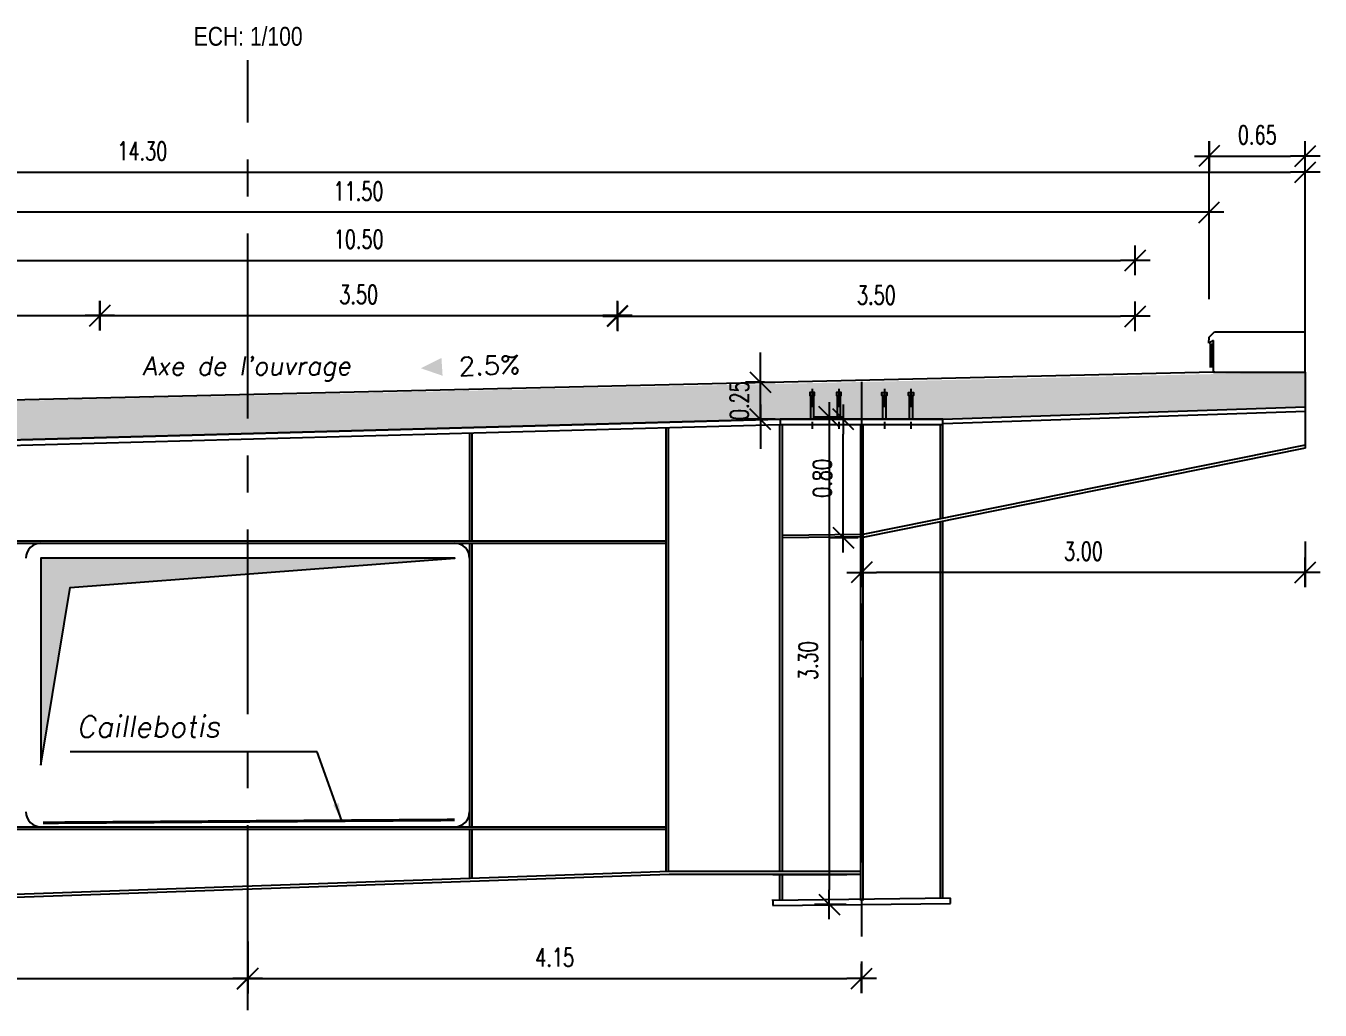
# Model space of a CAD drawing. Header units: metres. Extents: x -697843 to 22159, y -46191 to 9548.
# Drawn here: x -63481.02 to -63472.27, y -23178.22 to -23171.57 of the extents above; entities that cross this region are included whole.
import ezdxf
from ezdxf.enums import TextEntityAlignment as Align

# ---------------------------------------------------------------- set-up
doc = ezdxf.new("R2010")
doc.units = ezdxf.units.M
for name, pattern in [('CACHE', [9.525, 6.35, -3.175]), ('CENTER', [2, 1.25, -0.25, 0.25, -0.25]), ('DASHED2', [0.375, 0.25, -0.125])]:
    doc.linetypes.add(name, pattern=pattern)
doc.layers.get('Defpoints').update_dxf_attribs({"color": 9})
for name, color, linetype in [('AXE', 1, 'CENTER'), ('Coffrage', 3, 'Continuous'), ('COTATION', 9, 'Continuous'), ('HACHURE', 8, 'Continuous'), ('OA_Coffrage2', 7, 'Continuous'), ('OA_Cotations', 7, 'Continuous'), ('POTEAU', 1, 'Continuous'), ('POUTRELLE', 5, 'Continuous'), ('S-TEXT', 6, 'Continuous'), ('sb-cote100', 1, 'Continuous'), ('Texte', 7, 'Continuous')]:
    doc.layers.add(name, color=color, linetype=linetype)
doc.layers.add('COT50', color=8, linetype='Continuous', lineweight=15)
doc.layers.add('S-EXE-TEXT', color=7, linetype='Continuous', lineweight=25)
doc.layers.get('0').off()
doc.styles.add('COTE1-100', font='romans.shx', dxfattribs={"width": 0.7, "height": 0.25})
doc.styles.add('D35-50', font='arial.ttf', dxfattribs={"width": 0.8, "height": 0.175})
doc.styles.add('R-S', font='romans.shx', dxfattribs={"width": 0.8})
doc.styles.add('text-s-1-50', font='romans.shx', dxfattribs={"width": 0.7, "height": 0.125})
doc.dimstyles.new('1-50', dxfattribs={"dimtxt": 0.12, "dimasz": 0.12, "dimexe": 0.04, "dimexo": 0, "dimgap": 0.05, "dimtad": 1, "dimzin": 5, "dimdsep": 46, "dimtxsty": 'R-S', "dimcen": 0, "dimclrd": 1, "dimclre": 1, "dimclrt": 2, "dimaunit": 2, "dimadec": 0, "dimazin": 0, "dimtfac": 1, "dimtmove": 2, "dimatfit": 3, "dimfxl": 0.1, "dimfxlon": 1, "dimtolj": 1, "dimtzin": 13, "dimarcsym": 0})
doc.dimstyles.new('COT-OBLIQUES-1_100', dxfattribs={"dimtxt": 0.25, "dimasz": 0.1, "dimexe": 0.1, "dimexo": 0.1, "dimgap": 0.125, "dimtad": 1, "dimzin": 0, "dimdsep": 46, "dimtxsty": 'COTE1-100', "dimblk1": 'MARQUE', "dimblk2": 'MARQUE', "dimsah": 1, "dimcen": 5, "dimdle": 2, "dimclrd": 9, "dimclre": 9, "dimaunit": 2, "dimadec": 0, "dimazin": 0, "dimtfac": 1, "dimtix": 1, "dimtmove": 0, "dimatfit": 3, "dimldrblk": 'MARQUE', "dimfxl": 1, "dimtolj": 1, "dimtzin": 0, "dimarcsym": 0})

# ---------------------------------------------------------------- blocks, each defined once
blk = doc.blocks.new('MARQUE')
for p, q in [((0, -1), (0, 1)), ((1, 0), (-1, 0)), ((-0.707, -0.707), (0.707, 0.707))]:
    blk.add_line(p, q)
blk = doc.blocks.new('*D119')
at = {"layer": 'Defpoints', "color": 0, "transparency": 16777216}
for p in [(-63472.3746, -23172.5538), (-63486.6745, -23173.7946), (-63472.3746, -23174.003)]:
    blk.add_point(p, dxfattribs=at)
at = {"layer": 'OA_Cotations', "color": 9, "lineweight": -2, "transparency": 16777216}
for p, q in [((-63486.6745, -23173.6946), (-63486.6745, -23172.4538)), ((-63472.3746, -23173.903), (-63472.3746, -23172.4538)), ((-63486.5745, -23172.5538), (-63472.4746, -23172.5538))]:
    blk.add_line(p, q, dxfattribs=at)
at = {"layer": 'OA_Cotations', "color": 9, "lineweight": -2, "transparency": 16777216, "xscale": 0.1, "yscale": 0.1, "zscale": 0.1, "rotation": 180}
blk.add_blockref('MARQUE', (-63486.6745, -23172.5538), dxfattribs=at)
at = {"layer": 'OA_Cotations', "color": 9, "lineweight": -2, "transparency": 16777216, "xscale": 0.1, "yscale": 0.1, "zscale": 0.1}
blk.add_blockref('MARQUE', (-63472.3746, -23172.5538), dxfattribs=at)
at = {"layer": 'OA_Cotations', "color": 9, "transparency": 16777216, "insert": (-63480.2377, -23172.4113), "char_height": 0.125, "attachment_point": 5, "style": 'text-s-1-50'}
blk.add_mtext('\\A1;14.30', dxfattribs=at)
blk = doc.blocks.new('*D147')
at = {"layer": 'Defpoints', "color": 0, "transparency": 16777216}
for p in [(-63476.0585, -23173.9739), (-63475.9303, -23173.9739), (-63475.9244, -23174.2242)]:
    blk.add_point(p, dxfattribs=at)
at = {"layer": 'OA_Cotations', "color": 9, "lineweight": -2, "transparency": 16777216}
for p, q in [((-63476.0585, -23173.8739), (-63476.0585, -23173.7739)), ((-63476.0303, -23173.9739), (-63476.1585, -23173.9739)), ((-63476.0585, -23174.2242), (-63476.0585, -23173.9739)), ((-63476.0244, -23174.2242), (-63476.1585, -23174.2242)), ((-63476.0585, -23174.3242), (-63476.0585, -23174.4242))]:
    blk.add_line(p, q, dxfattribs=at)
at = {"layer": 'OA_Cotations', "color": 9, "lineweight": -2, "transparency": 16777216, "xscale": 0.1, "yscale": 0.1, "zscale": 0.1}
for p, rotation in [((-63476.0585, -23173.9739), 270), ((-63476.0585, -23174.2242), 90)]:
    blk.add_blockref('MARQUE', p, dxfattribs=dict(at, rotation=rotation))
at = {"layer": 'OA_Cotations', "color": 9, "transparency": 16777216, "insert": (-63476.201, -23174.099), "char_height": 0.125, "attachment_point": 5, "rotation": 90, "style": 'text-s-1-50'}
blk.add_mtext('\\A1;0.25', dxfattribs=at)
blk = doc.blocks.new('*D149')
at = {"layer": 'Defpoints', "color": 0, "transparency": 16777216}
for p in [(-63472.3746, -23174.9499), (-63475.3744, -23175.2594), (-63475.3744, -23175.3206)]:
    blk.add_point(p, dxfattribs=at)
at = {"layer": 'OA_Cotations', "color": 9, "lineweight": -2, "transparency": 16777216}
for p, q in [((-63472.3746, -23175.0499), (-63472.3746, -23175.3594)), ((-63475.3744, -23175.2206), (-63475.3744, -23175.1594)), ((-63472.4746, -23175.2594), (-63475.2744, -23175.2594))]:
    blk.add_line(p, q, dxfattribs=at)
at = {"layer": 'OA_Cotations', "color": 9, "lineweight": -2, "transparency": 16777216, "xscale": 0.1, "yscale": 0.1, "zscale": 0.1, "rotation": 180}
blk.add_blockref('MARQUE', (-63475.3744, -23175.2594), dxfattribs=at)
at = {"layer": 'OA_Cotations', "color": 9, "lineweight": -2, "transparency": 16777216, "xscale": 0.1, "yscale": 0.1, "zscale": 0.1}
blk.add_blockref('MARQUE', (-63472.3746, -23175.2594), dxfattribs=at)
at = {"layer": 'OA_Cotations', "color": 9, "transparency": 16777216, "insert": (-63473.8745, -23175.1169), "char_height": 0.125, "attachment_point": 5, "style": 'text-s-1-50'}
blk.add_mtext('\\A1;3.00', dxfattribs=at)
blk = doc.blocks.new('*D150')
at = {"layer": 'Defpoints', "color": 0, "transparency": 16777216}
for p in [(-63475.498, -23174.2242), (-63475.3744, -23174.2242), (-63475.3664, -23175.0242)]:
    blk.add_point(p, dxfattribs=at)
at = {"layer": 'OA_Cotations', "color": 9, "lineweight": -2, "transparency": 16777216}
for p, q in [((-63475.4744, -23174.2242), (-63475.598, -23174.2242)), ((-63475.498, -23174.9242), (-63475.498, -23174.3242)), ((-63475.4664, -23175.0242), (-63475.598, -23175.0242))]:
    blk.add_line(p, q, dxfattribs=at)
at = {"layer": 'OA_Cotations', "color": 9, "lineweight": -2, "transparency": 16777216, "xscale": 0.1, "yscale": 0.1, "zscale": 0.1}
for p, rotation in [((-63475.498, -23174.2242), 90), ((-63475.498, -23175.0242), 270)]:
    blk.add_blockref('MARQUE', p, dxfattribs=dict(at, rotation=rotation))
at = {"layer": 'OA_Cotations', "color": 9, "transparency": 16777216, "insert": (-63475.6405, -23174.6242), "char_height": 0.125, "attachment_point": 5, "rotation": 90, "style": 'text-s-1-50'}
blk.add_mtext('\\A1;0.80', dxfattribs=at)
blk = doc.blocks.new('*D234')
at = {"layer": 'Defpoints', "color": 0, "transparency": 16777216}
for p in [(-63480.5246, -23173.4291), (-63480.5246, -23173.5239), (-63484.0246, -23174.0271)]:
    blk.add_point(p, dxfattribs=at)
at = {"layer": 'OA_Cotations', "color": 9, "lineweight": -2, "transparency": 16777216}
for p, q in [((-63484.0246, -23173.9271), (-63484.0246, -23173.4239)), ((-63483.9246, -23173.5239), (-63480.6246, -23173.5239)), ((-63480.5246, -23173.5291), (-63480.5246, -23173.6239))]:
    blk.add_line(p, q, dxfattribs=at)
at = {"layer": 'OA_Cotations', "color": 9, "lineweight": -2, "transparency": 16777216, "xscale": 0.1, "yscale": 0.1, "zscale": 0.1, "rotation": 180}
blk.add_blockref('MARQUE', (-63484.0246, -23173.5239), dxfattribs=at)
at = {"layer": 'OA_Cotations', "color": 9, "lineweight": -2, "transparency": 16777216, "xscale": 0.1, "yscale": 0.1, "zscale": 0.1}
blk.add_blockref('MARQUE', (-63480.5246, -23173.5239), dxfattribs=at)
at = {"layer": 'OA_Cotations', "color": 9, "transparency": 16777216, "insert": (-63482.2746, -23173.3814), "char_height": 0.125, "attachment_point": 5, "style": 'text-s-1-50'}
blk.add_mtext('\\A1;3.50', dxfattribs=at)
blk = doc.blocks.new('*D235')
at = {"layer": 'Defpoints', "color": 0, "transparency": 16777216}
for p in [(-63480.5246, -23173.3977), (-63477.0246, -23173.3977), (-63477.0246, -23173.5239)]:
    blk.add_point(p, dxfattribs=at)
at = {"layer": 'OA_Cotations', "color": 9, "lineweight": -2, "transparency": 16777216}
for p, q in [((-63480.5246, -23173.4977), (-63480.5246, -23173.6239)), ((-63477.0246, -23173.4977), (-63477.0246, -23173.6239)), ((-63480.4246, -23173.5239), (-63477.1246, -23173.5239))]:
    blk.add_line(p, q, dxfattribs=at)
at = {"layer": 'OA_Cotations', "color": 9, "lineweight": -2, "transparency": 16777216, "xscale": 0.1, "yscale": 0.1, "zscale": 0.1, "rotation": 180}
blk.add_blockref('MARQUE', (-63480.5246, -23173.5239), dxfattribs=at)
at = {"layer": 'OA_Cotations', "color": 9, "lineweight": -2, "transparency": 16777216, "xscale": 0.1, "yscale": 0.1, "zscale": 0.1}
blk.add_blockref('MARQUE', (-63477.0246, -23173.5239), dxfattribs=at)
at = {"layer": 'OA_Cotations', "color": 9, "transparency": 16777216, "insert": (-63478.7746, -23173.3814), "char_height": 0.125, "attachment_point": 5, "style": 'text-s-1-50'}
blk.add_mtext('\\A1;3.50', dxfattribs=at)
blk = doc.blocks.new('*D236')
at = {"layer": 'Defpoints', "color": 0, "transparency": 16777216}
for p in [(-63473.5246, -23173.5279), (-63477.0246, -23173.6242), (-63473.5246, -23173.6242)]:
    blk.add_point(p, dxfattribs=at)
at = {"layer": 'OA_Cotations', "color": 9, "lineweight": -2, "transparency": 16777216}
for p, q in [((-63477.0246, -23173.5242), (-63477.0246, -23173.4279)), ((-63473.5246, -23173.5242), (-63473.5246, -23173.4279)), ((-63476.9246, -23173.5279), (-63473.6246, -23173.5279))]:
    blk.add_line(p, q, dxfattribs=at)
at = {"layer": 'OA_Cotations', "color": 9, "lineweight": -2, "transparency": 16777216, "xscale": 0.1, "yscale": 0.1, "zscale": 0.1, "rotation": 180}
blk.add_blockref('MARQUE', (-63477.0246, -23173.5279), dxfattribs=at)
at = {"layer": 'OA_Cotations', "color": 9, "lineweight": -2, "transparency": 16777216, "xscale": 0.1, "yscale": 0.1, "zscale": 0.1}
blk.add_blockref('MARQUE', (-63473.5246, -23173.5279), dxfattribs=at)
at = {"layer": 'OA_Cotations', "color": 9, "transparency": 16777216, "insert": (-63475.2746, -23173.3854), "char_height": 0.125, "attachment_point": 5, "style": 'text-s-1-50'}
blk.add_mtext('\\A1;3.50', dxfattribs=at)
blk = doc.blocks.new('*D238')
at = {"layer": 'Defpoints', "color": 0, "transparency": 16777216}
for p in [(-63473.5246, -23173.1503), (-63473.5246, -23173.2773), (-63484.0246, -23173.6577)]:
    blk.add_point(p, dxfattribs=at)
at = {"layer": 'OA_Cotations', "color": 9, "lineweight": -2, "transparency": 16777216}
for p, q in [((-63484.0246, -23173.5577), (-63484.0246, -23173.0503)), ((-63473.5246, -23173.1773), (-63473.5246, -23173.0503)), ((-63483.9246, -23173.1503), (-63473.6246, -23173.1503))]:
    blk.add_line(p, q, dxfattribs=at)
at = {"layer": 'OA_Cotations', "color": 9, "lineweight": -2, "transparency": 16777216, "xscale": 0.1, "yscale": 0.1, "zscale": 0.1, "rotation": 180}
blk.add_blockref('MARQUE', (-63484.0246, -23173.1503), dxfattribs=at)
at = {"layer": 'OA_Cotations', "color": 9, "lineweight": -2, "transparency": 16777216, "xscale": 0.1, "yscale": 0.1, "zscale": 0.1}
blk.add_blockref('MARQUE', (-63473.5246, -23173.1503), dxfattribs=at)
at = {"layer": 'OA_Cotations', "color": 9, "transparency": 16777216, "insert": (-63478.7746, -23173.0078), "char_height": 0.125, "attachment_point": 5, "style": 'text-s-1-50'}
blk.add_mtext('\\A1;10.50', dxfattribs=at)
blk = doc.blocks.new('*D237')
at = {"layer": 'Defpoints', "color": 0, "transparency": 16777216}
for p in [(-63484.5269, -23172.8252), (-63473.0246, -23172.8575), (-63484.5269, -23173.4165)]:
    blk.add_point(p, dxfattribs=at)
at = {"layer": 'OA_Cotations', "color": 9, "lineweight": -2, "transparency": 16777216}
for p, q in [((-63484.5269, -23173.3165), (-63484.5269, -23172.7252)), ((-63473.0246, -23172.7575), (-63473.0246, -23172.7252)), ((-63473.1246, -23172.8252), (-63484.4269, -23172.8252))]:
    blk.add_line(p, q, dxfattribs=at)
at = {"layer": 'OA_Cotations', "color": 9, "lineweight": -2, "transparency": 16777216, "xscale": 0.1, "yscale": 0.1, "zscale": 0.1, "rotation": 180}
blk.add_blockref('MARQUE', (-63484.5269, -23172.8252), dxfattribs=at)
at = {"layer": 'OA_Cotations', "color": 9, "lineweight": -2, "transparency": 16777216, "xscale": 0.1, "yscale": 0.1, "zscale": 0.1}
blk.add_blockref('MARQUE', (-63473.0246, -23172.8252), dxfattribs=at)
at = {"layer": 'OA_Cotations', "color": 9, "transparency": 16777216, "insert": (-63478.7757, -23172.6827), "char_height": 0.125, "attachment_point": 5, "style": 'text-s-1-50'}
blk.add_mtext('\\A1;11.50', dxfattribs=at)
blk = doc.blocks.new('*D242')
at = {"layer": 'Defpoints', "color": 0, "transparency": 16777216}
for p in [(-63479.5246, -23177.6552), (-63475.3744, -23177.7909), (-63475.3744, -23178.005)]:
    blk.add_point(p, dxfattribs=at)
at = {"layer": 'OA_Cotations', "color": 9, "lineweight": -2, "transparency": 16777216}
for p, q in [((-63479.5246, -23177.7552), (-63479.5246, -23178.105)), ((-63475.3744, -23177.8909), (-63475.3744, -23178.105)), ((-63479.4246, -23178.005), (-63475.4744, -23178.005))]:
    blk.add_line(p, q, dxfattribs=at)
at = {"layer": 'OA_Cotations', "color": 9, "lineweight": -2, "transparency": 16777216, "xscale": 0.1, "yscale": 0.1, "zscale": 0.1, "rotation": 180}
blk.add_blockref('MARQUE', (-63479.5246, -23178.005), dxfattribs=at)
at = {"layer": 'OA_Cotations', "color": 9, "lineweight": -2, "transparency": 16777216, "xscale": 0.1, "yscale": 0.1, "zscale": 0.1}
blk.add_blockref('MARQUE', (-63475.3744, -23178.005), dxfattribs=at)
at = {"layer": 'OA_Cotations', "color": 9, "transparency": 16777216, "insert": (-63477.4495, -23177.8625), "char_height": 0.125, "attachment_point": 5, "style": 'text-s-1-50'}
blk.add_mtext('\\A1;4.15', dxfattribs=at)
blk = doc.blocks.new('*D243')
at = {"layer": 'Defpoints', "color": 0, "transparency": 16777216}
for p in [(-63479.5246, -23177.6694), (-63479.5246, -23178.0062), (-63483.6746, -23178.0519)]:
    blk.add_point(p, dxfattribs=at)
at = {"layer": 'OA_Cotations', "color": 9, "lineweight": -2, "transparency": 16777216}
for p, q in [((-63479.5246, -23177.7694), (-63479.5246, -23178.1062)), ((-63483.6746, -23177.9519), (-63483.6746, -23177.9062)), ((-63483.5746, -23178.0062), (-63479.6246, -23178.0062))]:
    blk.add_line(p, q, dxfattribs=at)
at = {"layer": 'OA_Cotations', "color": 9, "lineweight": -2, "transparency": 16777216, "xscale": 0.1, "yscale": 0.1, "zscale": 0.1, "rotation": 180}
blk.add_blockref('MARQUE', (-63483.6746, -23178.0062), dxfattribs=at)
at = {"layer": 'OA_Cotations', "color": 9, "lineweight": -2, "transparency": 16777216, "xscale": 0.1, "yscale": 0.1, "zscale": 0.1}
blk.add_blockref('MARQUE', (-63479.5246, -23178.0062), dxfattribs=at)
at = {"layer": 'OA_Cotations', "color": 9, "transparency": 16777216, "insert": (-63481.5996, -23177.8637), "char_height": 0.125, "attachment_point": 5, "style": 'text-s-1-50'}
blk.add_mtext('\\A1;4.15', dxfattribs=at)
blk = doc.blocks.new('*D247')
at = {"layer": 'Defpoints', "color": 0, "transparency": 16777216}
for p in [(-63472.3746, -23172.4449), (-63472.3746, -23173.4779), (-63473.0246, -23173.5135)]:
    blk.add_point(p, dxfattribs=at)
at = {"layer": 'OA_Cotations', "color": 9, "lineweight": -2, "transparency": 16777216}
for p, q in [((-63473.0246, -23173.4135), (-63473.0246, -23172.3449)), ((-63472.3746, -23173.3779), (-63472.3746, -23172.3449)), ((-63472.9246, -23172.4449), (-63472.4746, -23172.4449))]:
    blk.add_line(p, q, dxfattribs=at)
at = {"layer": 'OA_Cotations', "color": 9, "lineweight": -2, "transparency": 16777216, "xscale": 0.1, "yscale": 0.1, "zscale": 0.1, "rotation": 180}
blk.add_blockref('MARQUE', (-63473.0246, -23172.4449), dxfattribs=at)
at = {"layer": 'OA_Cotations', "color": 9, "lineweight": -2, "transparency": 16777216, "xscale": 0.1, "yscale": 0.1, "zscale": 0.1}
blk.add_blockref('MARQUE', (-63472.3746, -23172.4449), dxfattribs=at)
at = {"layer": 'OA_Cotations', "color": 9, "transparency": 16777216, "insert": (-63472.6996, -23172.3024), "char_height": 0.125, "attachment_point": 5, "style": 'text-s-1-50'}
blk.add_mtext('\\A1;0.65', dxfattribs=at)
blk = doc.blocks.new('*D248')
at = {"layer": 'Defpoints', "color": 0, "transparency": 16777216}
for p in [(-63475.7236, -23174.2092), (-63475.593, -23177.5047), (-63475.3778, -23177.5047)]:
    blk.add_point(p, dxfattribs=at)
at = {"layer": 'OA_Cotations', "color": 9, "lineweight": -2, "transparency": 16777216}
for p, q in [((-63475.6236, -23174.2092), (-63475.493, -23174.2092)), ((-63475.593, -23174.3092), (-63475.593, -23177.4047)), ((-63475.4778, -23177.5047), (-63475.693, -23177.5047))]:
    blk.add_line(p, q, dxfattribs=at)
at = {"layer": 'OA_Cotations', "color": 9, "lineweight": -2, "transparency": 16777216, "xscale": 0.1, "yscale": 0.1, "zscale": 0.1}
for p, rotation in [((-63475.593, -23174.2092), 90), ((-63475.593, -23177.5047), 270)]:
    blk.add_blockref('MARQUE', p, dxfattribs=dict(at, rotation=rotation))
at = {"layer": 'OA_Cotations', "color": 9, "transparency": 16777216, "insert": (-63475.7355, -23175.857), "char_height": 0.125, "attachment_point": 5, "rotation": 90, "style": 'text-s-1-50'}
blk.add_mtext('\\A1;3.30', dxfattribs=at)

msp = doc.modelspace()

# ---------------------------------------------------------------- hatches: boundary and pattern name
at = {"layer": 'COT50'}
h = msp.add_hatch(dxfattribs=at)
h.set_pattern_fill('AR-CONC', color=256, scale=0.001)
h.set_pattern_definition([(50, (-63480.12458, -23178.76912), (0.1821847, -0.015939), [0.01905, -0.20955]), (355, (-63480.12458, -23178.76912), (-0.0352434, 0.191057), [0.01524, -0.1676406]), (100.4514, (-63480.1094, -23178.77044), (0.1469412, 0.1751178), [0.01619, -0.1780902]), (46.1842, (-63480.12458, -23178.71832), (0.271079, -0.0420423), [0.028575, -0.314325]), (96.6356, (-63480.102, -23178.72182), (0.237404, 0.247426), [0.024285, -0.267136]), (351.184, (-63480.12458, -23178.71832), (0.237404, 0.247426), [0.02286, -0.25146]), (21, (-63480.09918, -23178.73102), (0.1516144, -0.1022652), [0.01905, -0.20955]), (326, (-63480.09918, -23178.73102), (0.061802, 0.184188), [0.01524, -0.16764]), (71.4514, (-63480.08654, -23178.73954), (0.2134164, 0.0819228), [0.01619, -0.17809]), (37.5, (-63480.12458, -23178.769116), (0.0030886, 0.08455504), [0, -0.165608, 0, -0.17018, 0, -0.168275]), (7.5, (-63480.12458, -23178.76912), (0.0668197, 0.1001806), [0, -0.097028, 0, -0.161798, 0, -0.064135]), (327.5, (-63480.18122, -23178.769116), (0.1355906, -0.00572874), [0, -0.0635, 0, -0.19812, 0, -0.26289]), (317.5, (-63480.20662, -23178.76912), (0.1481292, 0.0254265), [0, -0.08255, 0, -0.131572, 0, -0.18669])])
h.paths.add_polyline_path([(-63486.67458, -23174.22409), (-63486.67458, -23174.47583), (-63484.22811, -23174.41975), (-63483.12811, -23174.41975), (-63475.92544, -23174.22418), (-63474.82544, -23174.22418), (-63472.37458, -23174.13948), (-63472.37458, -23173.90533)])
at = {"layer": 'HACHURE'}
h = msp.add_hatch(color=8, dxfattribs=at)
h.dxf.hatch_style = 1
h.paths.add_polyline_path([(-63480.92458, -23176.56246), (-63480.72458, -23175.36246), (-63478.12458, -23175.16246), (-63480.92458, -23175.16246)])

# ---------------------------------------------------------------- linework, layer by layer
at = {"layer": 'AXE', "color": 9}
for p, q in [((-63479.52458, -23178.21887), (-63479.52458, -23171.79686)), ((-63475.37444, -23173.97054), (-63475.37444, -23177.82315))]:
    msp.add_line(p, q, dxfattribs=at)
at = {"layer": 'Coffrage', "color": 8}
for p, q in [((-63473.02592, -23173.71094), (-63473.02458, -23173.66872)), ((-63473.02458, -23173.66872), (-63472.98903, -23173.63317)), ((-63472.98903, -23173.63317), (-63472.37458, -23173.63317)), ((-63472.37458, -23173.90533), (-63472.37458, -23173.63317)), ((-63472.99592, -23173.69094), (-63473.02592, -23173.71094)), ((-63472.99458, -23173.90556), (-63472.99592, -23173.69094)), ((-63472.986, -23173.90533), (-63472.99458, -23173.90533))]:
    msp.add_line(p, q, dxfattribs=at)
at = {"layer": 'Coffrage', "color": 4}
for p, q in [((-63472.99458, -23173.90556), (-63486.67458, -23174.22409)), ((-63472.99458, -23173.90533), (-63472.37458, -23173.90533)), ((-63472.37458, -23173.90533), (-63472.37458, -23174.13948)), ((-63474.82444, -23174.22418), (-63472.37458, -23174.13948)), ((-63475.92444, -23174.22418), (-63483.12811, -23174.41965)), ((-63474.82444, -23174.22418), (-63475.92444, -23174.22418))]:
    msp.add_line(p, q, dxfattribs=at)
at = {"layer": 'HACHURE'}
msp.add_line((-63475.97444, -23177.47682), (-63475.97444, -23177.47182), dxfattribs=at)
at = {"layer": 'HACHURE', "color": 9}
msp.add_lwpolyline([(-63480.92458, -23176.56246), (-63480.72458, -23175.36246), (-63478.12458, -23175.16246), (-63480.92458, -23175.16246)], close=True, dxfattribs=at)
at = {"layer": 'OA_Coffrage2', "color": 8}
for points in [[(-63475.71919, -23174.06418), (-63475.71919, -23174.22418), (-63475.69719, -23174.22418), (-63475.69719, -23174.06418), (-63475.69219, -23174.06418), (-63475.69219, -23174.04418), (-63475.72419, -23174.04418), (-63475.72419, -23174.06418), (-63475.69719, -23174.06418)], [(-63475.53919, -23174.06418), (-63475.53919, -23174.22418), (-63475.51719, -23174.22418), (-63475.51719, -23174.06418), (-63475.51219, -23174.06418), (-63475.51219, -23174.04418), (-63475.54419, -23174.04418), (-63475.54419, -23174.06418), (-63475.51719, -23174.06418)], [(-63475.20969, -23174.06418), (-63475.20969, -23174.22418), (-63475.23169, -23174.22418), (-63475.23169, -23174.06418), (-63475.23669, -23174.06418), (-63475.23669, -23174.04418), (-63475.20469, -23174.04418), (-63475.20469, -23174.06418), (-63475.23169, -23174.06418)], [(-63475.02969, -23174.06418), (-63475.02969, -23174.22418), (-63475.05169, -23174.22418), (-63475.05169, -23174.06418), (-63475.05669, -23174.06418), (-63475.05669, -23174.04418), (-63475.02469, -23174.04418), (-63475.02469, -23174.06418), (-63475.05169, -23174.06418)]]:
    msp.add_lwpolyline(points, dxfattribs=at)
at = {"layer": 'OA_Cotations'}
for p, q in [((-63475.93151, -23174.22418), (-63475.93159, -23174.22418)), ((-63475.93151, -23174.25918), (-63475.93159, -23174.25918))]:
    msp.add_line(p, q, dxfattribs=at)
at = {"layer": 'POTEAU', "color": 8, "linetype": 'CENTER', "ltscale": 0.1}
for p, q in [((-63475.70819, -23174.01781), (-63475.70819, -23174.29009)), ((-63475.52819, -23174.01781), (-63475.52819, -23174.29009)), ((-63475.22069, -23174.01781), (-63475.22069, -23174.29009)), ((-63475.04069, -23174.01781), (-63475.04069, -23174.29009))]:
    msp.add_line(p, q, dxfattribs=at)
at = {"layer": 'POUTRELLE', "color": 4}
for p, q in [((-63474.82444, -23174.22418), (-63472.37458, -23174.13948)), ((-63474.8234, -23174.25417), (-63472.37354, -23174.16946)), ((-63472.37458, -23174.13948), (-63472.37458, -23174.41932)), ((-63483.12811, -23174.41965), (-63475.92444, -23174.22418)), ((-63483.12811, -23174.45465), (-63475.92444, -23174.25918)), ((-63476.69588, -23177.28142), (-63476.69588, -23174.27925)), ((-63476.67988, -23177.28086), (-63476.67988, -23174.27968)), ((-63475.92634, -23177.28067), (-63475.92634, -23174.25924)), ((-63475.91034, -23177.28067), (-63475.91034, -23174.25967)), ((-63474.84044, -23174.89791), (-63474.84044, -23174.25882)), ((-63474.82444, -23174.89467), (-63474.82444, -23174.25918)), ((-63478.02458, -23174.31617), (-63478.02458, -23175.04646)), ((-63478.00858, -23174.31573), (-63478.00858, -23175.04646)), ((-63472.37458, -23174.39965), (-63475.3664, -23175.00418)), ((-63472.37458, -23174.41965), (-63475.3664, -23175.02418)), ((-63474.84044, -23177.46328), (-63474.84044, -23174.91717)), ((-63474.84044, -23174.92293), (-63474.84044, -23174.91791)), ((-63474.82444, -23177.46309), (-63474.82444, -23174.91467)), ((-63474.82444, -23174.92044), (-63474.82444, -23174.91467)), ((-63482.35858, -23175.04646), (-63476.69588, -23175.04646)), ((-63482.35858, -23175.06246), (-63476.69588, -23175.06246)), ((-63478.02458, -23175.06246), (-63478.02458, -23176.97924)), ((-63478.00858, -23175.06246), (-63478.00858, -23176.97924)), ((-63475.38217, -23175.00418), (-63475.90475, -23175.01074)), ((-63475.38217, -23175.01999), (-63475.90475, -23175.02655)), ((-63482.35858, -23176.97924), (-63476.69588, -23176.97924)), ((-63482.35858, -23176.99524), (-63476.69588, -23176.99524)), ((-63478.02458, -23176.99524), (-63478.02458, -23177.32815)), ((-63478.00858, -23176.99524), (-63478.00858, -23177.32759)), ((-63476.67444, -23177.28067), (-63482.37458, -23177.48114)), ((-63476.67444, -23177.30114), (-63482.37458, -23177.50161)), ((-63475.38217, -23177.28067), (-63476.67444, -23177.28067)), ((-63475.38217, -23177.28067), (-63476.67444, -23177.28067)), ((-63475.38217, -23177.30114), (-63476.67444, -23177.30114)), ((-63475.38217, -23177.30114), (-63476.67444, -23177.30114)), ((-63475.97444, -23177.30114), (-63475.47444, -23177.30114)), ((-63475.92634, -23177.47625), (-63475.92634, -23177.30114)), ((-63475.91034, -23177.47606), (-63475.91034, -23177.30114))]:
    msp.add_line(p, q, dxfattribs=at)
at = {"layer": 'POUTRELLE', "color": 4, "ltscale": 0.25}
for p, q in [((-63475.92444, -23174.22418), (-63475.92444, -23174.25918)), ((-63475.92444, -23174.22418), (-63474.82444, -23174.22418)), ((-63475.92444, -23174.25918), (-63474.82444, -23174.25918)), ((-63474.82444, -23174.25918), (-63474.82444, -23174.22418)), ((-63474.77444, -23177.46249), (-63475.97444, -23177.47682)), ((-63475.97444, -23177.47682), (-63475.97444, -23177.51182)), ((-63475.97444, -23177.51182), (-63474.77444, -23177.49749)), ((-63474.77444, -23177.49749), (-63474.77444, -23177.46249))]:
    msp.add_line(p, q, dxfattribs=at)
at = {"layer": 'POUTRELLE', "color": 9, "linetype": 'DASHED2', "const_width": 0.02}
msp.add_lwpolyline([(-63480.90813, -23176.95253), (-63478.12504, -23176.93311)], dxfattribs=at)
at = {"layer": 'POUTRELLE', "color": 9}
for centre, start, end in [((-63480.92458, -23175.16246), 90, 180), ((-63478.12458, -23175.16246), 0, 90), ((-63480.92458, -23176.87924), 180, 270), ((-63478.12458, -23176.87924), 270, 0)]:
    msp.add_arc(centre, 0.1, start, end, dxfattribs=at)
at = {"layer": 'S-EXE-TEXT', "color": 8, "linetype": 'CACHE', "ltscale": 0.02, "transparency": 33554597, "const_width": 0.025, "flags": 128}
msp.add_lwpolyline([(-63473.01092, -23173.71057), (-63473.01017, -23173.8757)], dxfattribs=at)
at = {"layer": 'sb-cote100', "color": 4}
for p, q in [((-63475.38217, -23174.25918), (-63475.38217, -23177.47682)), ((-63475.3664, -23174.25918), (-63475.3664, -23177.47682))]:
    msp.add_line(p, q, dxfattribs=at)
at = {"layer": 'Texte', "color": 0}
msp.add_solid([(-63478.21496, -23173.81008), (-63478.20737, -23173.93039), (-63478.35507, -23173.87943)], dxfattribs=at)

# ---------------------------------------------------------------- texts
at = {"layer": 'OA_Cotations', "style": 'text-s-1-50', "oblique": 10}
for s, height, p in [("Axe de l'ouvrage", 0.125, (-63480.23792, -23173.92611)), ('Caillebotis ', 0.1440684, (-63480.68142, -23176.37468))]:
    msp.add_text(s, height=height, rotation=0.059863, dxfattribs=at).set_placement(p)
at = {"layer": 'OA_Cotations', "style": 'text-s-1-50', "oblique": 359.954527, "width": 1.051454}
msp.add_text('2.5%%%', height=0.125, rotation=1.911117, dxfattribs=at).set_placement((-63477.89115, -23173.86105), align=Align.MIDDLE_CENTER)
at = {"layer": 'S-TEXT', "color": 2, "insert": (-63477.35312, -23171.57188), "char_height": 0.1274, "width": 4.3372738, "attachment_point": 3, "style": 'D35-50'}
msp.add_mtext('\\A1;\\pxqc;ECH: 1/100', dxfattribs=at)

# ---------------------------------------------------------------- dimensions: what is measured, and where the dimension line sits
at = {"layer": 'OA_Cotations', "color": 9}
for base, p1, p2, angle, picture, middle in [((-63472.37458, -23172.4449), (-63473.02458, -23173.51345), (-63472.37458, -23173.4779), 180, '*D247', (-63472.69958, -23172.3024)), ((-63484.52691, -23172.82516), (-63473.02458, -23172.8575), (-63484.52691, -23173.41648), 180, '*D237', (-63478.77574, -23172.68266)), ((-63477.02458, -23173.5239), (-63480.52458, -23173.39766), (-63477.02458, -23173.39766), 180, '*D235', (-63478.77458, -23173.3814)), ((-63473.52458, -23173.52789), (-63477.02458, -23173.62424), (-63473.52458, -23173.62424), 180, '*D236', (-63475.27458, -23173.38539)), ((-63476.05845, -23173.97391), (-63475.92444, -23174.22418), (-63475.93027, -23173.97391), 90, '*D147', (-63476.20095, -23174.09905)), ((-63475.59298, -23177.50475), (-63475.72359, -23174.20924), (-63475.37782, -23177.50475), 90, '*D248', (-63475.73548, -23175.85699)), ((-63475.49795, -23174.22418), (-63475.3664, -23175.02418), (-63475.37444, -23174.22418), 90, '*D150', (-63475.64045, -23174.62418)), ((-63479.52458, -23178.00625), (-63483.67458, -23178.05189), (-63479.52458, -23177.66943), 180, '*D243', (-63481.59958, -23177.86375)), ((-63475.37444, -23178.005), (-63479.52458, -23177.65521), (-63475.37444, -23177.79094), 180, '*D242', (-63477.44951, -23177.8625))]:
    dim = msp.add_linear_dim(base=base, p1=p1, p2=p2, angle=angle, dimstyle='COT-OBLIQUES-1_100', override={"dimgap": 0.08, "dimtxsty": 'text-s-1-50', "dimclrd": 9, "dimclre": 9, "dimclrt": 9}, dxfattribs=at)
    dim.commit()
    dim.dimension.update_dxf_attribs({"geometry": picture, "text_midpoint": middle})
for base, p1, p2, override, picture, middle in [((-63472.37458, -23172.55377), (-63486.67447, -23173.79457), (-63472.37458, -23174.00305), {"dimgap": 0.08, "dimtxsty": 'text-s-1-50', "dimclrt": 9}, '*D119', (-63480.23768, -23172.55377)), ((-63480.52458, -23173.5239), (-63484.02458, -23174.02712), (-63480.52458, -23173.42907), {"dimgap": 0.08, "dimtxsty": 'text-s-1-50', "dimclrd": 9, "dimclre": 9, "dimclrt": 9}, '*D234', (-63482.27458, -23173.5239))]:
    dim = msp.add_linear_dim(base=base, p1=p1, p2=p2, angle=180, dimstyle='COT-OBLIQUES-1_100', override=override, dxfattribs=at)
    dim.commit()
    dim.dimension.update_dxf_attribs({"geometry": picture, "text_midpoint": middle, "dimtype": 160})
for base, p1, p2, picture, middle in [((-63473.52458, -23173.15032), (-63484.02458, -23173.65765), (-63473.52458, -23173.27729), '*D238', (-63478.77458, -23173.00782)), ((-63475.37444, -23175.25941), (-63472.37458, -23174.94993), (-63475.37444, -23175.32063), '*D149', (-63473.87451, -23175.11691))]:
    dim = msp.add_linear_dim(base=base, p1=p1, p2=p2, dimstyle='COT-OBLIQUES-1_100', override={"dimgap": 0.08, "dimtxsty": 'text-s-1-50', "dimclrd": 9, "dimclre": 9, "dimclrt": 9}, dxfattribs=at)
    dim.commit()
    dim.dimension.update_dxf_attribs({"geometry": picture, "text_midpoint": middle})

# ---------------------------------------------------------------- leaders
at = {"layer": 'COTATION', "color": 0}
msp.add_leader([(-63478.88841, -23176.93844), (-63479.05549, -23176.47228), (-63480.7263, -23176.47228)], dimstyle='1-50', override={"dimscale": 1, "dimclrd": 0}, dxfattribs=at)

doc.saveas('drawing.dxf')
